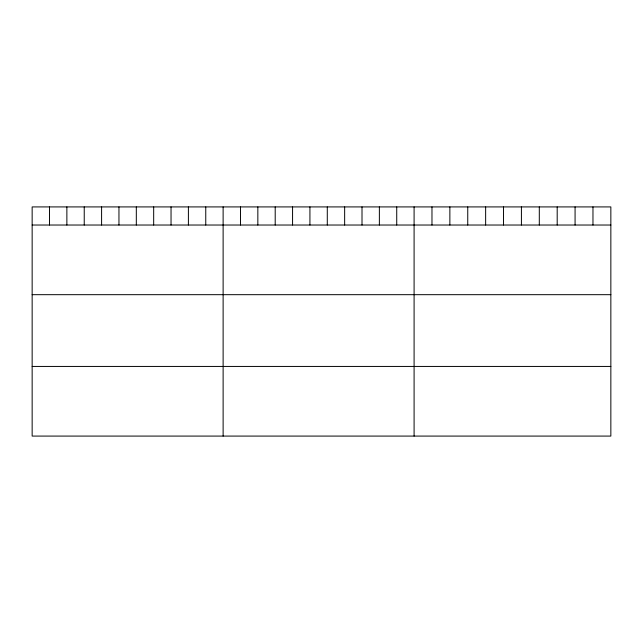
<?xml version="1.0" encoding="UTF-8"?>
<svg xmlns="http://www.w3.org/2000/svg" width="643" height="643" viewBox="0 0 643 643"><rect width="100%" height="100%" fill="white"/><g stroke="black" fill="none" stroke-linecap="round" stroke-linejoin="round"><path stroke-width="0.96" d="M610.85 225.026L610.85 436.083L32.15 436.083L32.15 206.917L610.85 206.917L610.85 225.026L32.15 225.026M32.15 294.679L610.85 294.679M32.15 366.438L610.85 366.438M592.967 206.917L592.967 225.026M575.075 206.917L575.075 225.026M557.192 206.917L557.192 225.026M539.3 206.917L539.3 225.026M521.417 206.917L521.417 225.026M503.525 206.917L503.525 225.026M485.642 206.917L485.642 225.026M467.75 206.917L467.75 225.026M449.867 206.917L449.867 225.026M431.975 206.917L431.975 225.026M414.092 206.917L414.092 436.083M396.731 206.917L396.731 225.026M379.37 206.917L379.37 225.026M362.009 206.917L362.009 225.026M344.648 206.917L344.648 225.026M327.287 206.917L327.287 225.026M309.926 206.917L309.926 225.026M292.565 206.917L292.565 225.026M275.204 206.917L275.204 225.026M257.843 206.917L257.843 225.026M240.482 206.917L240.482 225.026M223.121 206.917L223.121 436.083M205.76 206.917L205.76 225.026M188.399 206.917L188.399 225.026M171.038 206.917L171.038 225.026M153.677 206.917L153.677 225.026M136.316 206.917L136.316 225.026M118.955 206.917L118.955 225.026M101.594 206.917L101.594 225.026M84.233 206.917L84.233 225.026M66.872 206.917L66.872 225.026M49.511 206.917L49.511 225.026"/></g></svg>
